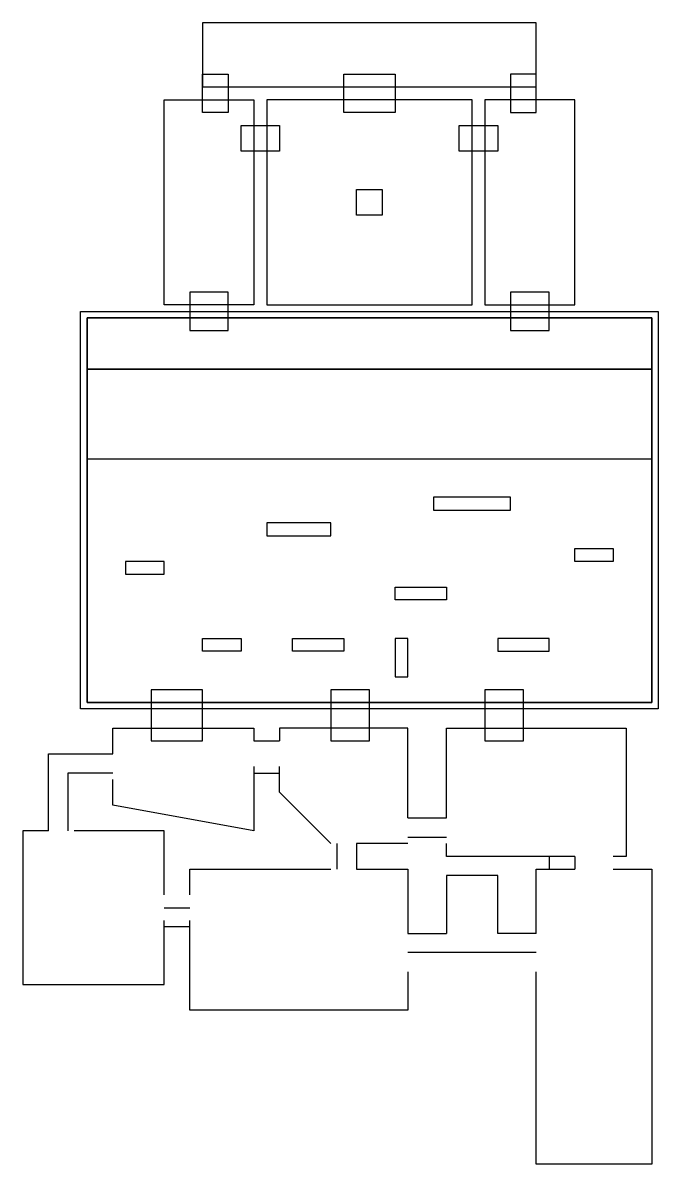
# Model space of a CAD drawing. Header units: inches. Extents: x 0 to 49.5, y -14 to 75.
import ezdxf

# ---------------------------------------------------------------- set-up
doc = ezdxf.new("R2010")
doc.units = ezdxf.units.IN
doc.header["$MEASUREMENT"] = 0
doc.layers.add('Full Height', color=1, linetype='Continuous')

msp = doc.modelspace()

# ---------------------------------------------------------------- linework, layer by layer
for p, q in [((30, 11.5), (33, 11.5)), ((30, 4), (33, 4))]:
    msp.add_line(p, q)
for points in [[(14, 70), (40, 70), (40, 75), (14, 75)], [(14, 71), (16, 71), (16, 68), (14, 68)], [(25, 71), (29, 71), (29, 68), (25, 68)], [(40, 71), (38, 71), (38, 68), (40, 68)], [(18, 53), (11, 53), (11, 69), (18, 69)], [(19, 53), (35, 53), (35, 69), (19, 69)], [(36, 53), (43, 53), (43, 69), (36, 69)], [(17, 67), (20, 67), (20, 65), (17, 65)], [(34, 67), (37, 67), (37, 65), (34, 65)], [(26, 62), (28, 62), (28, 60), (26, 60)], [(13, 51), (16, 51), (16, 54), (13, 54)], [(38, 51), (41, 51), (41, 54), (38, 54)], [(5, 22), (49, 22), (49, 52), (5, 52)], [(5, 48), (49, 48), (49, 52), (5, 52)], [(5, 41), (49, 41), (49, 48), (5, 48)], [(32, 37), (38, 37), (38, 38), (32, 38)], [(19, 35), (24, 35), (24, 36), (19, 36)], [(43, 34), (46, 34), (46, 33), (43, 33)], [(8, 32), (11, 32), (11, 33), (8, 33)], [(29, 31), (33, 31), (33, 30), (29, 30)], [(14, 27), (17, 27), (17, 26), (14, 26)], [(21, 27), (25, 27), (25, 26), (21, 26)], [(29, 24), (30, 24), (30, 27), (29, 27)], [(37, 26), (41, 26), (41, 27), (37, 27)], [(10, 19), (14, 19), (14, 23), (10, 23)], [(24, 19), (27, 19), (27, 23), (24, 23)], [(36, 19), (39, 19), (39, 23), (36, 23)]]:
    msp.add_lwpolyline(points, close=True)
for points in [[(7, 18), (7, 20), (18, 20), (18, 19)], [(30, 13), (30, 20), (20, 20), (20, 19)], [(33, 13), (33, 20), (47, 20), (47, 10), (46, 10)], [(18, 19), (20, 19)], [(2, 16), (2, 18), (7, 18)], [(2, 12), (2, 18), (4, 18)], [(18, 17), (18, 12), (7, 14), (7, 16)], [(24, 11), (20, 15), (20, 17)], [(7, 16.5), (3.5, 16.5)], [(3.5, 16.5), (3.5, 12)], [(18, 16.5), (20, 16.5)], [(30, 13), (33, 13)], [(2, 12), (0, 12), (0, 0), (11, 0), (11, 5)], [(11, 7), (11, 12), (4, 12)], [(24.5, 9), (24.5, 11)], [(26, 11), (26, 9)], [(30, 11), (26, 11)], [(43, 10), (33, 10), (33, 11)], [(41, 10), (41, 9)], [(43, 10), (43, 9)], [(13, 7), (13, 9), (24, 9)], [(26, 9), (30, 9), (30, 4)], [(40, 4), (40, 9), (43, 9)], [(46, 9), (49, 9), (49, -14), (40, -14), (40, 1)], [(37, 4), (37, 8.5), (33, 8.5), (33, 4)], [(11, 6), (13, 6)], [(13, 4.5), (11, 4.5)], [(30, 1), (30, -2), (13, -2), (13, 5)], [(40, 4), (37, 4)], [(40, 2.5), (30, 2.5)]]:
    msp.add_lwpolyline(points)
at = {"layer": 'Full Height'}
msp.add_lwpolyline([(4.5, 21.5), (4.5, 52.5), (49.5, 52.5), (49.5, 21.5)], close=True, dxfattribs=at)
msp.add_lwpolyline([(5, 22), (5, 52), (49, 52), (49, 22), (5, 22)], dxfattribs=at)

doc.saveas('drawing.dxf')
